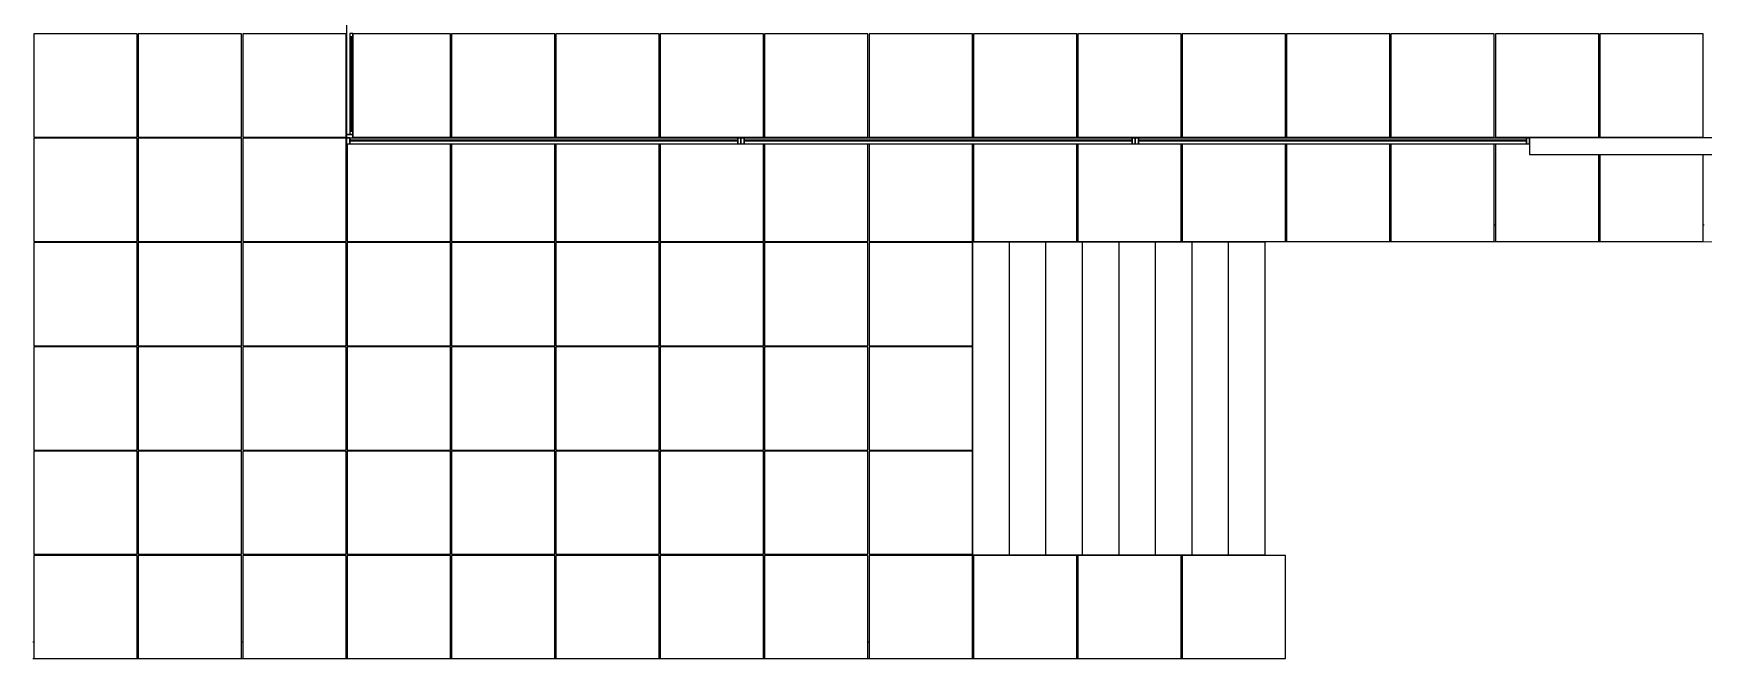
# Model space of a CAD drawing. Extents: x 47005 to 99000, y -15995 to 6160.
# Drawn here: x 74000 to 90000, y -15995 to -10000 of the extents above; entities that cross this region are included whole.
import ezdxf

# ---------------------------------------------------------------- set-up
doc = ezdxf.new("R2010")
doc.units = 0
doc.layers.get('0').update_dxf_attribs({"linetype": 'continuous'})

# ---------------------------------------------------------------- blocks, each defined once
blk = doc.blocks.new('SHAPE2DVIEW')
at = {"color": 0}
for p, q in [((77000, -9030), (77000, -10970)), ((74995, -10005), (74005, -10005)), ((74005, -10005), (74005, -10995)), ((74995, -10995), (74995, -10005)), ((75995, -10005), (75005, -10005)), ((75005, -10005), (75005, -10995)), ((75995, -10995), (75995, -10005)), ((76995, -10005), (76005, -10005)), ((76005, -10005), (76005, -10995)), ((76995, -10995), (76995, -10005)), ((77060, -10002), (77030, -10002)), ((77030, -10002), (77030, -10032)), ((77030, -10032), (77030, -10937)), ((77060, -10032), (77030, -10032)), ((77048, -10032), (77045, -10032)), ((77045, -10032), (77045, -10937)), ((77048, -10032), (77048, -10937)), ((77060, -9999), (77060, -10002)), ((77060, -10002), (77060, -10032)), ((77995, -10005), (77060, -10005)), ((77060, -10032), (77060, -10937)), ((77995, -10995), (77995, -10005)), ((78995, -10005), (78005, -10005)), ((78005, -10005), (78005, -10995)), ((78995, -10995), (78995, -10005)), ((79995, -10005), (79005, -10005)), ((79005, -10005), (79005, -10995)), ((79995, -10995), (79995, -10005)), ((80995, -10005), (80005, -10005)), ((80005, -10005), (80005, -10995)), ((80995, -10995), (80995, -10005)), ((81995, -10005), (81005, -10005)), ((81005, -10005), (81005, -10995)), ((81995, -10995), (81995, -10005)), ((82995, -10005), (82005, -10005)), ((82005, -10005), (82005, -10995)), ((82995, -10995), (82995, -10005)), ((83995, -10005), (83005, -10005)), ((83005, -10005), (83005, -10995)), ((83995, -10995), (83995, -10005)), ((84995, -10005), (84005, -10005)), ((84005, -10005), (84005, -10995)), ((84995, -10995), (84995, -10005)), ((85995, -10005), (85005, -10005)), ((85005, -10005), (85005, -10995)), ((85995, -10995), (85995, -10005)), ((86995, -10005), (86005, -10005)), ((86005, -10005), (86005, -10995)), ((86995, -10995), (86995, -10005)), ((87995, -10005), (87005, -10005)), ((87005, -10005), (87005, -10995)), ((87995, -10995), (87995, -10005)), ((88995, -10005), (88005, -10005)), ((88005, -10005), (88005, -10995)), ((88995, -10995), (88995, -10005)), ((89995, -10005), (89005, -10005)), ((89005, -10005), (89005, -10995)), ((89995, -10995), (89995, -10005)), ((74005, -10995), (74995, -10995)), ((74995, -11005), (74005, -11005)), ((74005, -11005), (74005, -11995)), ((74995, -11995), (74995, -11005)), ((75005, -10995), (75995, -10995)), ((75995, -11005), (75005, -11005)), ((75005, -11005), (75005, -11995)), ((75995, -11995), (75995, -11005)), ((76005, -10995), (76995, -10995)), ((76995, -11005), (76005, -11005)), ((76005, -11005), (76005, -11995)), ((76995, -11995), (76995, -11005)), ((77000, -10970), (77000, -11000)), ((77000, -10970), (77060, -10970)), ((77000, -11000), (77000, -11060)), ((77000, -11000), (77030, -11000)), ((77000, -11000), (77060, -11000)), ((77030, -10937), (77030, -10967)), ((77030, -10937), (77060, -10937)), ((77030, -10967), (77060, -10967)), ((77030, -11000), (77030, -11060)), ((77030, -11024), (77030, -11030)), ((77030, -11024), (80748, -11024)), ((77030, -11030), (80748, -11030)), ((77045, -10937), (77048, -10937)), ((77060, -10937), (77060, -10967)), ((77060, -10967), (77060, -10970)), ((77060, -10970), (77060, -11000)), ((77060, -10995), (77995, -10995)), ((77060, -11000), (80748, -11000)), ((78005, -10995), (78995, -10995)), ((79005, -10995), (79995, -10995)), ((80005, -10995), (80995, -10995)), ((80748, -11000), (80778, -11000)), ((80748, -11060), (80748, -11000)), ((80748, -11030), (80748, -11024)), ((80778, -11000), (80778, -11060)), ((80778, -11000), (80808, -11000)), ((80778, -11060), (80778, -11000)), ((80808, -11000), (84526, -11000)), ((80808, -11000), (80808, -11060)), ((80808, -11024), (80808, -11030)), ((80808, -11024), (84526, -11024)), ((80808, -11030), (84526, -11030)), ((81005, -10995), (81995, -10995)), ((82005, -10995), (82995, -10995)), ((83005, -10995), (83995, -10995)), ((84005, -10995), (84995, -10995)), ((84526, -11000), (84556, -11000)), ((84526, -11060), (84526, -11000)), ((84526, -11030), (84526, -11024)), ((84556, -11000), (84556, -11060)), ((84556, -11000), (84586, -11000)), ((84556, -11060), (84556, -11000)), ((84586, -11000), (88303, -11000)), ((84586, -11000), (84586, -11060)), ((84586, -11024), (84586, -11030)), ((84586, -11024), (88303, -11024)), ((84586, -11030), (88303, -11030)), ((85005, -10995), (85995, -10995)), ((86005, -10995), (86995, -10995)), ((87005, -10995), (87995, -10995)), ((88005, -10995), (88995, -10995)), ((88303, -11000), (88333, -11000)), ((88303, -11060), (88303, -11000)), ((88303, -11030), (88303, -11024)), ((88333, -11060), (88333, -11000)), ((98000, -11000), (88333, -11000)), ((88333, -11000), (88333, -11160)), ((89005, -10995), (89995, -10995)), ((77000, -11060), (77030, -11060)), ((77005, -11060), (77005, -11995)), ((77030, -11060), (80748, -11060)), ((77995, -11995), (77995, -11060)), ((78005, -11060), (78005, -11995)), ((78995, -11995), (78995, -11060)), ((79005, -11060), (79005, -11995)), ((79995, -11995), (79995, -11060)), ((80005, -11060), (80005, -11995)), ((80748, -11060), (80778, -11060)), ((80778, -11060), (80808, -11060)), ((80808, -11060), (84526, -11060)), ((80995, -11995), (80995, -11060)), ((81005, -11060), (81005, -11995)), ((81995, -11995), (81995, -11060)), ((82005, -11060), (82005, -11995)), ((82995, -11995), (82995, -11060)), ((83005, -11060), (83005, -11995)), ((83995, -11995), (83995, -11060)), ((84005, -11060), (84005, -11995)), ((84526, -11060), (84556, -11060)), ((84556, -11060), (84586, -11060)), ((84586, -11060), (88303, -11060)), ((84995, -11995), (84995, -11060)), ((85005, -11060), (85005, -11995)), ((85995, -11995), (85995, -11060)), ((86005, -11060), (86005, -11995)), ((86995, -11995), (86995, -11060)), ((87005, -11060), (87005, -11995)), ((87995, -11995), (87995, -11060)), ((88005, -11060), (88005, -11995)), ((88303, -11060), (88333, -11060)), ((88333, -11160), (98160, -11160)), ((88995, -11995), (88995, -11160)), ((89005, -11160), (89005, -11995)), ((89995, -11995), (89995, -11160)), ((82995, -11995), (82995, -11835)), ((82995, -11835), (83005, -11835)), ((83995, -11835), (84005, -11835)), ((84995, -11836), (85005, -11836)), ((85995, -11836), (86005, -11836)), ((86995, -11836), (87005, -11836)), ((87995, -11837), (88005, -11837)), ((88995, -11837), (89005, -11837)), ((89995, -11837), (90005, -11837)), ((74005, -11995), (74995, -11995)), ((75005, -11995), (75995, -11995)), ((76005, -11995), (76995, -11995)), ((77005, -11995), (77995, -11995)), ((78005, -11995), (78995, -11995)), ((79005, -11995), (79995, -11995)), ((80005, -11995), (80995, -11995)), ((81005, -11995), (81995, -11995)), ((82005, -11995), (82995, -11995)), ((82995, -11995), (99000, -12000)), ((83000, -15000), (83000, -12000)), ((83000, -12000), (83350, -12000)), ((83005, -11995), (83995, -11995)), ((83350, -15000), (83350, -12000)), ((83350, -12000), (83700, -12000)), ((83700, -15000), (83700, -12000)), ((83700, -12000), (84050, -12000)), ((84005, -11995), (84995, -11995)), ((84050, -15000), (84050, -12000)), ((84050, -12000), (84400, -12000)), ((84400, -15000), (84400, -12000)), ((84400, -12000), (84750, -12000)), ((84750, -15000), (84750, -12000)), ((84750, -12000), (85100, -12000)), ((85005, -11995), (85995, -11995)), ((85100, -15000), (85100, -12000)), ((85100, -12000), (85450, -12000)), ((85450, -15000), (85450, -12000)), ((85450, -12000), (85800, -12000)), ((85800, -15000), (85800, -12000)), ((86005, -11995), (86995, -11995)), ((87005, -11995), (87995, -11995)), ((88005, -11995), (88995, -11995)), ((89005, -11995), (89995, -11995)), ((74995, -12005), (74005, -12005)), ((74005, -12005), (74005, -12995)), ((74995, -12995), (74995, -12005)), ((75995, -12005), (75005, -12005)), ((75005, -12005), (75005, -12995)), ((75995, -12995), (75995, -12005)), ((76995, -12005), (76005, -12005)), ((76005, -12005), (76005, -12995)), ((76995, -12995), (76995, -12005)), ((77995, -12005), (77005, -12005)), ((77005, -12005), (77005, -12995)), ((77995, -12995), (77995, -12005)), ((78995, -12005), (78005, -12005)), ((78005, -12005), (78005, -12995)), ((78995, -12995), (78995, -12005)), ((79995, -12005), (79005, -12005)), ((79005, -12005), (79005, -12995)), ((79995, -12995), (79995, -12005)), ((80995, -12005), (80005, -12005)), ((80005, -12005), (80005, -12995)), ((80995, -12995), (80995, -12005)), ((81995, -12005), (81005, -12005)), ((81005, -12005), (81005, -12995)), ((81995, -12995), (81995, -12005)), ((82995, -12005), (82005, -12005)), ((82005, -12005), (82005, -12995)), ((82995, -12995), (82995, -12005)), ((74005, -12995), (74995, -12995)), ((74995, -13005), (74005, -13005)), ((74005, -13005), (74005, -13995)), ((74995, -13995), (74995, -13005)), ((75005, -12995), (75995, -12995)), ((75995, -13005), (75005, -13005)), ((75005, -13005), (75005, -13995)), ((75995, -13995), (75995, -13005)), ((76005, -12995), (76995, -12995)), ((76995, -13005), (76005, -13005)), ((76005, -13005), (76005, -13995)), ((76995, -13995), (76995, -13005)), ((77005, -12995), (77995, -12995)), ((77995, -13005), (77005, -13005)), ((77005, -13005), (77005, -13995)), ((77995, -13995), (77995, -13005)), ((78005, -12995), (78995, -12995)), ((78995, -13005), (78005, -13005)), ((78005, -13005), (78005, -13995)), ((78995, -13995), (78995, -13005)), ((79005, -12995), (79995, -12995)), ((79995, -13005), (79005, -13005)), ((79005, -13005), (79005, -13995)), ((79995, -13995), (79995, -13005)), ((80005, -12995), (80995, -12995)), ((80995, -13005), (80005, -13005)), ((80005, -13005), (80005, -13995)), ((80995, -13995), (80995, -13005)), ((81005, -12995), (81995, -12995)), ((81995, -13005), (81005, -13005)), ((81005, -13005), (81005, -13995)), ((81995, -13995), (81995, -13005)), ((82005, -12995), (82995, -12995)), ((82995, -13005), (82005, -13005)), ((82005, -13005), (82005, -13995)), ((82995, -13995), (82995, -13005)), ((74005, -13995), (74995, -13995)), ((74995, -14005), (74005, -14005)), ((74005, -14005), (74005, -14995)), ((74995, -14995), (74995, -14005)), ((75005, -13995), (75995, -13995)), ((75995, -14005), (75005, -14005)), ((75005, -14005), (75005, -14995)), ((75995, -14995), (75995, -14005)), ((76005, -13995), (76995, -13995)), ((76995, -14005), (76005, -14005)), ((76005, -14005), (76005, -14995)), ((76995, -14995), (76995, -14005)), ((77005, -13995), (77995, -13995)), ((77995, -14005), (77005, -14005)), ((77005, -14005), (77005, -14995)), ((77995, -14995), (77995, -14005)), ((78005, -13995), (78995, -13995)), ((78995, -14005), (78005, -14005)), ((78005, -14005), (78005, -14995)), ((78995, -14995), (78995, -14005)), ((79005, -13995), (79995, -13995)), ((79995, -14005), (79005, -14005)), ((79005, -14005), (79005, -14995)), ((79995, -14995), (79995, -14005)), ((80005, -13995), (80995, -13995)), ((80995, -14005), (80005, -14005)), ((80005, -14005), (80005, -14995)), ((80995, -14995), (80995, -14005)), ((81005, -13995), (81995, -13995)), ((81995, -14005), (81005, -14005)), ((81005, -14005), (81005, -14995)), ((81995, -14995), (81995, -14005)), ((82005, -13995), (82995, -13995)), ((82995, -14005), (82005, -14005)), ((82005, -14005), (82005, -14995)), ((82995, -14995), (82995, -14005)), ((74005, -14995), (74995, -14995)), ((74995, -15005), (74005, -15005)), ((74005, -15005), (74005, -15995)), ((74995, -15995), (74995, -15005)), ((75005, -14995), (75995, -14995)), ((75995, -15005), (75005, -15005)), ((75005, -15005), (75005, -15995)), ((75995, -15995), (75995, -15005)), ((76005, -14995), (76995, -14995)), ((76995, -15005), (76005, -15005)), ((76005, -15005), (76005, -15995)), ((76995, -15995), (76995, -15005)), ((77005, -14995), (77995, -14995)), ((77995, -15005), (77005, -15005)), ((77005, -15005), (77005, -15995)), ((77995, -15995), (77995, -15005)), ((78005, -14995), (78995, -14995)), ((78995, -15005), (78005, -15005)), ((78005, -15005), (78005, -15995)), ((78995, -15995), (78995, -15005)), ((79005, -14995), (79995, -14995)), ((79995, -15005), (79005, -15005)), ((79005, -15005), (79005, -15995)), ((79995, -15995), (79995, -15005)), ((80005, -14995), (80995, -14995)), ((80995, -15005), (80005, -15005)), ((80005, -15005), (80005, -15995)), ((80995, -15995), (80995, -15005)), ((81005, -14995), (81995, -14995)), ((81995, -15005), (81005, -15005)), ((81005, -15005), (81005, -15995)), ((81995, -15995), (81995, -15005)), ((82005, -14995), (82995, -14995)), ((82995, -15005), (82005, -15005)), ((82005, -15005), (82005, -15995)), ((82995, -15995), (82995, -15005)), ((83005, -15005), (82995, -15005)), ((83000, -15000), (83350, -15000)), ((83995, -15005), (83005, -15005)), ((83005, -15005), (83005, -15995)), ((83350, -15000), (83700, -15000)), ((83700, -15000), (84050, -15000)), ((83995, -15995), (83995, -15005)), ((84005, -15005), (83995, -15005)), ((84995, -15005), (84005, -15005)), ((84005, -15005), (84005, -15995)), ((84050, -15000), (84400, -15000)), ((84400, -15000), (84750, -15000)), ((84750, -15000), (85100, -15000)), ((84995, -15995), (84995, -15005)), ((85005, -15005), (84995, -15005)), ((85995, -15005), (85005, -15005)), ((85005, -15005), (85005, -15995)), ((85100, -15000), (85450, -15000)), ((85450, -15000), (85800, -15000)), ((85995, -15995), (85995, -15005)), ((83005, -15165), (82995, -15165)), ((84005, -15165), (83995, -15165)), ((85005, -15165), (84995, -15165)), ((73995, -15835), (74005, -15835)), ((74995, -15835), (75005, -15835)), ((75995, -15835), (76005, -15835)), ((76995, -15835), (77005, -15835)), ((77995, -15835), (78005, -15835)), ((78995, -15835), (79005, -15835)), ((79995, -15835), (80005, -15835)), ((80995, -15835), (81005, -15835)), ((81995, -15835), (82005, -15835)), ((82995, -15835), (83005, -15835)), ((83995, -15835), (84005, -15835)), ((84995, -15835), (85005, -15835)), ((73995, -15995), (74005, -15995)), ((74005, -15995), (74995, -15995)), ((74995, -15995), (75005, -15995)), ((75005, -15995), (75995, -15995)), ((75995, -15995), (76005, -15995)), ((76005, -15995), (76995, -15995)), ((76995, -15995), (77005, -15995)), ((77005, -15995), (77995, -15995)), ((77995, -15995), (78005, -15995)), ((78005, -15995), (78995, -15995)), ((78995, -15995), (79005, -15995)), ((79005, -15995), (79995, -15995)), ((79995, -15995), (80005, -15995)), ((80005, -15995), (80995, -15995)), ((80995, -15995), (81005, -15995)), ((81005, -15995), (81995, -15995)), ((81995, -15995), (82005, -15995)), ((82005, -15995), (82995, -15995)), ((82995, -15995), (83005, -15995)), ((83005, -15995), (83995, -15995)), ((83995, -15995), (84005, -15995)), ((84005, -15995), (84995, -15995)), ((84995, -15995), (85005, -15995)), ((85005, -15995), (85995, -15995))]:
    blk.add_line(p, q, dxfattribs=at)
blk = doc.blocks.new('SHAPE2DVIEW001')
at = {"color": 0}
for p, q in [((77060, -10002), (77030, -10002)), ((77030, -10002), (77030, -10032)), ((77030, -10032), (77060, -10032)), ((77045, -10032), (77045, -10937)), ((77048, -10032), (77045, -10032)), ((77048, -10937), (77048, -10032)), ((77060, -10032), (77060, -10002)), ((77000, -10970), (77000, -11000)), ((77060, -10970), (77000, -10970)), ((77030, -11000), (77000, -11000)), ((77000, -11000), (77000, -11060)), ((77000, -11000), (77060, -11000)), ((77030, -10937), (77030, -10967)), ((77060, -10937), (77030, -10937)), ((77030, -10967), (77060, -10967)), ((77030, -11060), (77030, -11000)), ((80748, -11024), (77030, -11024)), ((77030, -11024), (77030, -11030)), ((77030, -11030), (80748, -11030)), ((77045, -10937), (77048, -10937)), ((77060, -10967), (77060, -10937)), ((77060, -11000), (77060, -10970)), ((80778, -11000), (80748, -11000)), ((80748, -11000), (80748, -11060)), ((80748, -11030), (80748, -11024)), ((80808, -11000), (80778, -11000)), ((80778, -11000), (80778, -11060)), ((80778, -11060), (80778, -11000)), ((80808, -11060), (80808, -11000)), ((84526, -11024), (80808, -11024)), ((80808, -11024), (80808, -11030)), ((80808, -11030), (84526, -11030)), ((84556, -11000), (84526, -11000)), ((84526, -11000), (84526, -11060)), ((84526, -11030), (84526, -11024)), ((84586, -11000), (84556, -11000)), ((84556, -11000), (84556, -11060)), ((84556, -11060), (84556, -11000)), ((84586, -11060), (84586, -11000)), ((88303, -11024), (84586, -11024)), ((84586, -11024), (84586, -11030)), ((84586, -11030), (88303, -11030)), ((88333, -11000), (88303, -11000)), ((88303, -11000), (88303, -11060)), ((88303, -11030), (88303, -11024)), ((88333, -11060), (88333, -11000)), ((98000, -11000), (88333, -11000)), ((88333, -11000), (88333, -11160)), ((77000, -11060), (77030, -11060)), ((80748, -11060), (80778, -11060)), ((80778, -11060), (80808, -11060)), ((84526, -11060), (84556, -11060)), ((84556, -11060), (84586, -11060)), ((88303, -11060), (88333, -11060)), ((88333, -11160), (98160, -11160))]:
    blk.add_line(p, q, dxfattribs=at)

msp = doc.modelspace()

# ---------------------------------------------------------------- block references
at = {"color": 0}
for name in ['SHAPE2DVIEW', 'SHAPE2DVIEW001']:
    msp.add_blockref(name, (0, 0), dxfattribs=at)

doc.saveas('drawing.dxf')
